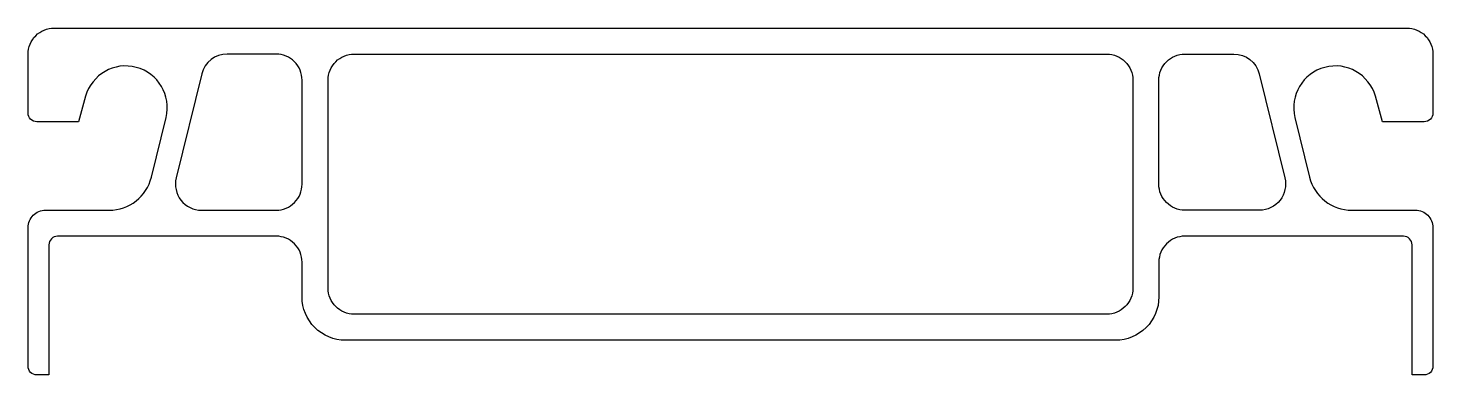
# Model space of a CAD drawing. Extents: x 1547.3 to 1628.3, y 303.5 to 323.5.
import ezdxf

# ---------------------------------------------------------------- set-up
doc = ezdxf.new("R2010")
doc.units = 0
doc.header["$LTSCALE"] = 15
doc.layers.get('0').update_dxf_attribs({"linetype": 'CONTINUOUS'})

msp = doc.modelspace()

# ---------------------------------------------------------------- linework, layer by layer
at = {"ltscale": 0.05}
msp.add_line((1564.619, 308.52), (1564.619, 320.52), dxfattribs=at)
for points in [[(1548.519, 311.02), (1548.519, 303.52), (1547.819, 303.52, -0.414214), (1547.319, 304.02), (1547.319, 312.02, -0.414214), (1548.319, 313.02), (1552, 313.02, 0.345131), (1554.427, 314.922), (1555.275, 318.363, 0.983114), (1550.635, 319.59), (1550.219, 318.12), (1547.819, 318.12, -0.414214), (1547.319, 318.62), (1547.319, 322.02, -0.414214), (1548.819, 323.52), (1626.819, 323.52, -0.414214), (1628.319, 322.02), (1628.319, 318.62, -0.414214), (1627.819, 318.12), (1625.419, 318.12), (1625.004, 319.59, 0.983114), (1620.364, 318.363), (1621.211, 314.922, 0.345131), (1623.639, 313.02), (1627.319, 313.02, -0.414214), (1628.319, 312.02), (1628.319, 304.02, -0.414214), (1627.819, 303.52), (1627.119, 303.52), (1627.119, 311.02, 0.414214), (1626.619, 311.52), (1614.019, 311.52, 0.414214), (1612.519, 310.02), (1612.519, 308.02, -0.414214), (1610.019, 305.52), (1565.619, 305.52, -0.414214), (1563.119, 308.02), (1563.119, 310.02, 0.414214), (1561.619, 311.52), (1549.019, 311.52, 0.414214)], [(1564.619, 308.52), (1564.619, 320.52, -0.414214), (1566.119, 322.02), (1609.519, 322.02, -0.414214), (1611.019, 320.52), (1611.019, 308.52, -0.414214), (1609.519, 307.02), (1566.119, 307.02, -0.414214)]]:
    msp.add_lwpolyline(points, format="xyb", close=True, dxfattribs=at)
for points in [[(1557.304, 313.02), (1561.619, 313.02, 0.414214), (1563.119, 314.52), (1563.119, 320.52, 0.414214), (1561.619, 322.02), (1558.793, 322.02, 0.345131), (1557.336, 320.879), (1555.859, 314.879, 0.486844), (1557.315, 313.02)], [(1618.335, 313.02), (1614.019, 313.02, -0.414214), (1612.519, 314.52), (1612.519, 320.52, -0.414214), (1614.019, 322.02), (1616.846, 322.02, -0.345131), (1618.303, 320.879), (1619.78, 314.879, -0.486844), (1618.324, 313.02)]]:
    msp.add_lwpolyline(points, format="xyb", dxfattribs=at)

doc.saveas('drawing.dxf')
